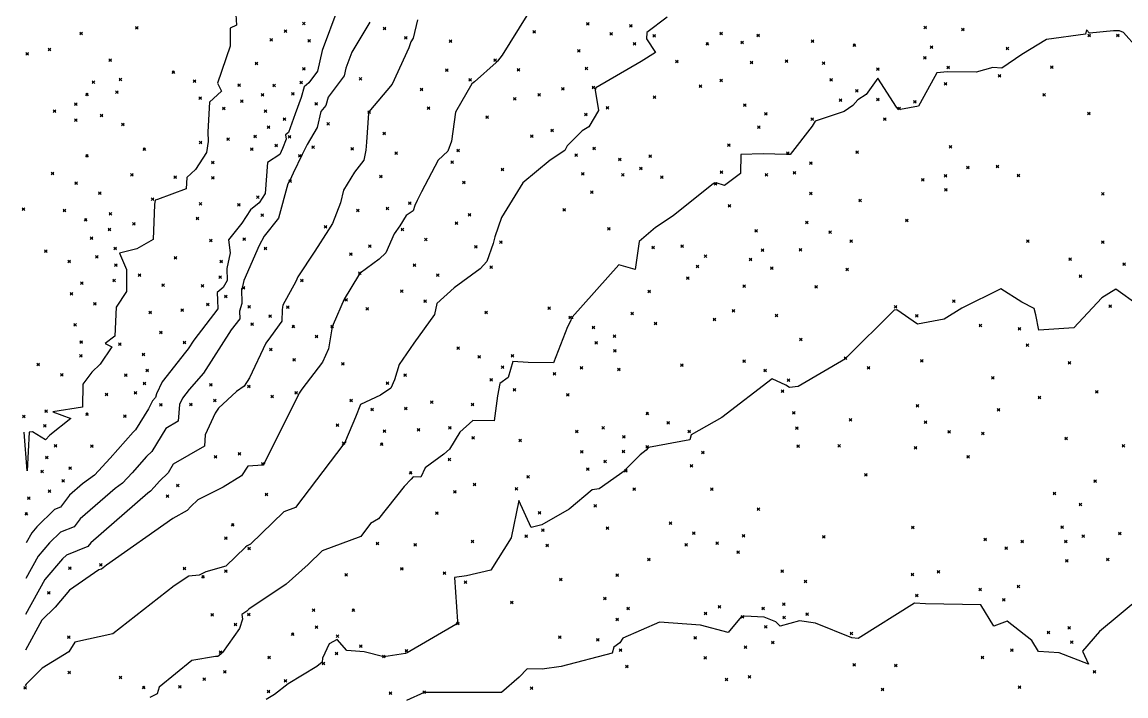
# Model space of a CAD drawing. Header units: inches. Extents: x 1411897 to 1412713, y 4930955 to 4931789.
# Drawn here: x 1411999.9 to 1412082.9, y 4931510.3 to 4931560.9 of the extents above; entities that cross this region are included whole.
import ezdxf

# ---------------------------------------------------------------- set-up
doc = ezdxf.new("R2010")
doc.units = ezdxf.units.IN
doc.header["$MEASUREMENT"] = 0
doc.header["$PDMODE"] = 35
doc.header["$PDSIZE"] = 0.1

msp = doc.modelspace()

# ---------------------------------------------------------------- linework, layer by layer
at = {"color": 2, "true_color": 0xf1eb1f}
for p, q in [((1412023.661, 4931561.927), (1412022.475, 4931558.778)), ((1412016, 4931561.467), (1412016.034, 4931560.675)), ((1412029.655, 4931561.07), (1412029.315, 4931559.685)), ((1412037.871, 4931561.411), (1412035.999, 4931558.422)), ((1412048.408, 4931561.276), (1412046.894, 4931560.111)), ((1412015.567, 4931560.441), (1412015.552, 4931559.106)), ((1412016.034, 4931560.675), (1412015.567, 4931560.441)), ((1412026.049, 4931560.91), (1412024.716, 4931558.643)), ((1412079.926, 4931560.319), (1412079.858, 4931560.01)), ((1412080.159, 4931560.083), (1412079.926, 4931560.319)), ((1412081.958, 4931560.26), (1412080.159, 4931560.083)), ((1412082.41, 4931560.244), (1412081.958, 4931560.26)), ((1412082.714, 4931560.119), (1412082.41, 4931560.244)), ((1412029.139, 4931559.43), (1412028.995, 4931558.964)), ((1412029.315, 4931559.685), (1412029.139, 4931559.43)), ((1412046.894, 4931560.111), (1412046.868, 4931559.648)), ((1412046.868, 4931559.648), (1412047.533, 4931558.617)), ((1412076.937, 4931559.605), (1412075.072, 4931558.462)), ((1412079.858, 4931560.01), (1412076.937, 4931559.605)), ((1412085.815, 4931556.623), (1412082.714, 4931560.119)), ((1412015.552, 4931559.106), (1412014.614, 4931556.31)), ((1412022.475, 4931558.778), (1412022.129, 4931557.21)), ((1412024.716, 4931558.643), (1412024.267, 4931557.45)), ((1412028.995, 4931558.964), (1412027.728, 4931556.232)), ((1412047.533, 4931558.617), (1412046.46, 4931557.94)), ((1412035.552, 4931557.879), (1412033.93, 4931556.42)), ((1412035.666, 4931557.959), (1412035.552, 4931557.879)), ((1412035.999, 4931558.422), (1412035.666, 4931557.959)), ((1412046.46, 4931557.94), (1412043.061, 4931555.969)), ((1412075.072, 4931558.462), (1412073.564, 4931557.432)), ((1412022.129, 4931557.21), (1412021.474, 4931556.349)), ((1412024.267, 4931557.45), (1412024.136, 4931556.856)), ((1412068.681, 4931557.097), (1412067.704, 4931555.311)), ((1412069.488, 4931557.177), (1412068.681, 4931557.097)), ((1412071.645, 4931557.151), (1412069.488, 4931557.177)), ((1412072.889, 4931557.504), (1412071.645, 4931557.151)), ((1412073.564, 4931557.432), (1412072.889, 4931557.504)), ((1412014.614, 4931556.31), (1412014.903, 4931555.724)), ((1412021.474, 4931556.349), (1412021.122, 4931556.045)), ((1412024.136, 4931556.856), (1412022.924, 4931555.265)), ((1412027.728, 4931556.232), (1412025.99, 4931554.168)), ((1412033.731, 4931556.27), (1412032.508, 4931554.127)), ((1412033.93, 4931556.42), (1412033.731, 4931556.27)), ((1412064.25, 4931556.69), (1412063.365, 4931555.455)), ((1412065.641, 4931554.503), (1412064.25, 4931556.69)), ((1412014.903, 4931555.724), (1412014.018, 4931554.888)), ((1412020.904, 4931555.249), (1412020.453, 4931554.008)), ((1412021.122, 4931556.045), (1412020.904, 4931555.249)), ((1412022.924, 4931555.265), (1412022.753, 4931554.645)), ((1412043.061, 4931555.969), (1412043.01, 4931555.796)), ((1412043.01, 4931555.796), (1412043.251, 4931554.255)), ((1412063.365, 4931555.455), (1412062.742, 4931555.053)), ((1412067.704, 4931555.311), (1412067.298, 4931554.582)), ((1412014.018, 4931554.888), (1412013.875, 4931552.648)), ((1412022.753, 4931554.645), (1412022.38, 4931554.177)), ((1412062.377, 4931554.637), (1412061.716, 4931554.194)), ((1412062.742, 4931555.053), (1412062.377, 4931554.637)), ((1412065.775, 4931554.372), (1412065.641, 4931554.503)), ((1412067.298, 4931554.582), (1412065.959, 4931554.331)), ((1412020.453, 4931554.008), (1412019.939, 4931552.601)), ((1412022.38, 4931554.177), (1412022.1, 4931552.982)), ((1412025.964, 4931554.051), (1412025.804, 4931551.892)), ((1412025.972, 4931554.122), (1412025.964, 4931554.051)), ((1412025.981, 4931554.133), (1412025.972, 4931554.122)), ((1412025.99, 4931554.168), (1412025.981, 4931554.133)), ((1412032.508, 4931554.127), (1412032.202, 4931551.957)), ((1412043.251, 4931554.255), (1412042.525, 4931553.029)), ((1412061.716, 4931554.194), (1412059.535, 4931553.452)), ((1412065.959, 4931554.331), (1412065.775, 4931554.372)), ((1412022.1, 4931552.982), (1412021.358, 4931551.702)), ((1412042.525, 4931553.029), (1412042.01, 4931552.741)), ((1412059.304, 4931553.089), (1412057.664, 4931550.968)), ((1412059.535, 4931553.452), (1412059.304, 4931553.089)), ((1412013.902, 4931551.928), (1412013.795, 4931551.105)), ((1412013.875, 4931552.648), (1412013.902, 4931551.928)), ((1412019.769, 4931552.118), (1412019.504, 4931551.42)), ((1412019.939, 4931552.601), (1412019.727, 4931552.426)), ((1412019.727, 4931552.426), (1412019.769, 4931552.118)), ((1412032.202, 4931551.957), (1412031.915, 4931551.217)), ((1412042.01, 4931552.741), (1412040.894, 4931551.604)), ((1412013.795, 4931551.105), (1412012.948, 4931549.842)), ((1412019.504, 4931551.42), (1412019.289, 4931550.958)), ((1412021.358, 4931551.702), (1412020.968, 4931550.968)), ((1412025.769, 4931551.277), (1412025.621, 4931550.528)), ((1412025.804, 4931551.892), (1412025.769, 4931551.277)), ((1412031.915, 4931551.217), (1412031.203, 4931550.539)), ((1412040.727, 4931551.268), (1412039.619, 4931550.526)), ((1412040.894, 4931551.604), (1412040.727, 4931551.268)), ((1412018.37, 4931550.362), (1412018.192, 4931548.026)), ((1412019.289, 4931550.958), (1412018.37, 4931550.362)), ((1412020.968, 4931550.968), (1412020.287, 4931549.548)), ((1412025.621, 4931550.528), (1412024.899, 4931549.635)), ((1412031.203, 4931550.539), (1412029.946, 4931548.146)), ((1412039.619, 4931550.526), (1412037.55, 4931548.829)), ((1412053.947, 4931550.957), (1412053.92, 4931549.54)), ((1412055.619, 4931551.005), (1412053.947, 4931550.957)), ((1412057.37, 4931550.949), (1412055.619, 4931551.005)), ((1412057.501, 4931550.962), (1412057.37, 4931550.949)), ((1412057.664, 4931550.968), (1412057.501, 4931550.962)), ((1412012.948, 4931549.842), (1412012.294, 4931549.235)), ((1412020.287, 4931549.548), (1412020.039, 4931549.014)), ((1412024.899, 4931549.635), (1412024.082, 4931548.28)), ((1412053.92, 4931549.54), (1412052.726, 4931548.626)), ((1412012.294, 4931549.235), (1412012.261, 4931548.375)), ((1412019.889, 4931548.75), (1412019.194, 4931546.174)), ((1412020.009, 4931548.935), (1412019.889, 4931548.75)), ((1412020.014, 4931548.998), (1412020.009, 4931548.935)), ((1412020.039, 4931549.014), (1412020.014, 4931548.998)), ((1412037.55, 4931548.829), (1412035.951, 4931546.222)), ((1412051.888, 4931548.77), (1412048.858, 4931546.353)), ((1412052.087, 4931548.822), (1412051.888, 4931548.77)), ((1412052.726, 4931548.626), (1412052.087, 4931548.822)), ((1412012.261, 4931548.375), (1412010.09, 4931547.565)), ((1412018.192, 4931548.026), (1412017.741, 4931547.335)), ((1412024.082, 4931548.28), (1412023.85, 4931547.325)), ((1412029.946, 4931548.146), (1412029.625, 4931547.508)), ((1412009.886, 4931547.199), (1412009.764, 4931544.574)), ((1412009.917, 4931547.52), (1412009.886, 4931547.199)), ((1412010.09, 4931547.565), (1412009.917, 4931547.52)), ((1412017.741, 4931547.335), (1412017.085, 4931546.795)), ((1412023.85, 4931547.325), (1412023.251, 4931545.782)), ((1412029.45, 4931547.123), (1412029.308, 4931546.733)), ((1412029.625, 4931547.508), (1412029.45, 4931547.123)), ((1412017.085, 4931546.795), (1412016.436, 4931545.788)), ((1412019.194, 4931546.174), (1412018.121, 4931544.824)), ((1412028.803, 4931546.371), (1412028.309, 4931545.601)), ((1412029.308, 4931546.733), (1412028.803, 4931546.371)), ((1412035.951, 4931546.222), (1412035.454, 4931544.77)), ((1412048.858, 4931546.353), (1412047.537, 4931545.46)), ((1412016.436, 4931545.788), (1412015.441, 4931544.548)), ((1412022.951, 4931545.293), (1412021.931, 4931543.684)), ((1412023.251, 4931545.782), (1412022.951, 4931545.293)), ((1412028.309, 4931545.601), (1412027.882, 4931545.002)), ((1412047.537, 4931545.46), (1412046.299, 4931544.41)), ((1412009.764, 4931544.574), (1412008.534, 4931543.88)), ((1412015.441, 4931544.548), (1412015.57, 4931543.574)), ((1412018.121, 4931544.824), (1412017.732, 4931544.11)), ((1412027.882, 4931545.002), (1412027.259, 4931543.564)), ((1412035.454, 4931544.77), (1412035.32, 4931544.263)), ((1412008.534, 4931543.88), (1412007.253, 4931543.536)), ((1412017.732, 4931544.11), (1412016.578, 4931541.483)), ((1412021.931, 4931543.684), (1412020.639, 4931541.763)), ((1412035.32, 4931544.263), (1412034.849, 4931542.93)), ((1412046.299, 4931544.41), (1412046.008, 4931542.315)), ((1412007.253, 4931543.536), (1412007.779, 4931542.309)), ((1412015.57, 4931543.574), (1412015.32, 4931542.403)), ((1412026.758, 4931543.094), (1412025.322, 4931542.031)), ((1412027.259, 4931543.564), (1412026.758, 4931543.094)), ((1412034.849, 4931542.93), (1412034.351, 4931542.358)), ((1412007.779, 4931542.309), (1412007.763, 4931541.689)), ((1412015.32, 4931542.403), (1412015.342, 4931541.502)), ((1412025.307, 4931542.006), (1412025.215, 4931541.872)), ((1412025.322, 4931542.031), (1412025.307, 4931542.006)), ((1412034.351, 4931542.358), (1412032.394, 4931540.941)), ((1412044.777, 4931542.655), (1412041.274, 4931538.73)), ((1412046.008, 4931542.315), (1412044.777, 4931542.655)), ((1412007.763, 4931541.689), (1412007.777, 4931540.657)), ((1412015.342, 4931541.502), (1412015.04, 4931540.957)), ((1412016.578, 4931541.483), (1412016.482, 4931541.034)), ((1412020.501, 4931541.422), (1412019.525, 4931539.639)), ((1412020.639, 4931541.763), (1412020.501, 4931541.422)), ((1412025.215, 4931541.872), (1412024.124, 4931540.098)), ((1412007.777, 4931540.657), (1412007, 4931539.49)), ((1412015.04, 4931540.957), (1412014.587, 4931540.587)), ((1412014.587, 4931540.587), (1412014.61, 4931540.02)), ((1412016.483, 4931540.97), (1412016.422, 4931540.861)), ((1412016.422, 4931540.861), (1412016.439, 4931539.764)), ((1412016.482, 4931541.034), (1412016.483, 4931540.97)), ((1412032.394, 4931540.941), (1412031.101, 4931539.767)), ((1412073.503, 4931540.857), (1412070.549, 4931539.401)), ((1412075.082, 4931539.871), (1412073.503, 4931540.857)), ((1412082.144, 4931540.837), (1412081.095, 4931540.178)), ((1412083.81, 4931539.638), (1412082.144, 4931540.837)), ((1412007, 4931539.49), (1412006.896, 4931537.308)), ((1412014.61, 4931540.02), (1412014.632, 4931539.353)), ((1412016.439, 4931539.764), (1412016.269, 4931539.198)), ((1412019.494, 4931539.485), (1412019.482, 4931539.278)), ((1412019.525, 4931539.639), (1412019.494, 4931539.485)), ((1412024.124, 4931540.098), (1412023.308, 4931538.197)), ((1412031.101, 4931539.767), (1412030.909, 4931538.943)), ((1412075.991, 4931539.378), (1412075.082, 4931539.871)), ((1412081.095, 4931540.178), (1412078.981, 4931537.931)), ((1412014.632, 4931539.353), (1412012.825, 4931537.011)), ((1412016.269, 4931539.198), (1412016.289, 4931538.612)), ((1412019.482, 4931539.278), (1412019.445, 4931538.425)), ((1412030.909, 4931538.943), (1412029.36, 4931536.791)), ((1412041.274, 4931538.73), (1412041.317, 4931538.632)), ((1412065.471, 4931539.263), (1412061.849, 4931535.644)), ((1412065.686, 4931539.292), (1412065.471, 4931539.263)), ((1412067.24, 4931538.212), (1412065.686, 4931539.292)), ((1412070.549, 4931539.401), (1412069.233, 4931538.586)), ((1412076.111, 4931538.921), (1412075.991, 4931539.378)), ((1412076.36, 4931537.762), (1412076.111, 4931538.921)), ((1412016.289, 4931538.612), (1412015.643, 4931537.775)), ((1412019.445, 4931538.425), (1412018.597, 4931537.25)), ((1412023.229, 4931538), (1412022.956, 4931536.348)), ((1412023.253, 4931538.047), (1412023.229, 4931538)), ((1412023.308, 4931538.197), (1412023.253, 4931538.047)), ((1412040.913, 4931538.015), (1412039.865, 4931535.308)), ((1412041.165, 4931538.475), (1412040.913, 4931538.015)), ((1412041.206, 4931538.627), (1412041.165, 4931538.475)), ((1412041.317, 4931538.632), (1412041.206, 4931538.627)), ((1412069.233, 4931538.586), (1412067.24, 4931538.212)), ((1412078.981, 4931537.931), (1412076.36, 4931537.762)), ((1412006.896, 4931537.308), (1412006.155, 4931536.765)), ((1412012.825, 4931537.011), (1412012.409, 4931536.363)), ((1412015.643, 4931537.775), (1412013.567, 4931534.534)), ((1412018.597, 4931537.25), (1412018.253, 4931536.794)), ((1412006.66, 4931536.519), (1412005.795, 4931535.2)), ((1412006.155, 4931536.765), (1412006.66, 4931536.519)), ((1412012.409, 4931536.363), (1412012.194, 4931536.118)), ((1412018.253, 4931536.794), (1412017.003, 4931534.182)), ((1412022.956, 4931536.348), (1412022.509, 4931535.354)), ((1412029.36, 4931536.791), (1412028.258, 4931535.182)), ((1412012.194, 4931536.118), (1412010.445, 4931533.866)), ((1412022.509, 4931535.354), (1412020.956, 4931533.327)), ((1412036.805, 4931535.413), (1412036.453, 4931534.191)), ((1412037.961, 4931535.334), (1412036.805, 4931535.413)), ((1412039.865, 4931535.308), (1412037.961, 4931535.334)), ((1412061.814, 4931535.611), (1412058.265, 4931533.529)), ((1412061.849, 4931535.644), (1412061.814, 4931535.611)), ((1412005.155, 4931534.606), (1412004.487, 4931533.71)), ((1412005.795, 4931535.2), (1412005.155, 4931534.606)), ((1412013.567, 4931534.534), (1412012.49, 4931533.31)), ((1412028.258, 4931535.182), (1412027.91, 4931534.017)), ((1412004.487, 4931533.71), (1412004.462, 4931531.977)), ((1412010.445, 4931533.866), (1412010.032, 4931532.981)), ((1412017.003, 4931534.182), (1412016.625, 4931533.546)), ((1412027.91, 4931534.017), (1412027.644, 4931533.407)), ((1412035.843, 4931533.749), (1412035.657, 4931532.83)), ((1412036.453, 4931534.191), (1412035.843, 4931533.749)), ((1412056.302, 4931534.096), (1412052.516, 4931531.196)), ((1412057.333, 4931533.628), (1412056.302, 4931534.096)), ((1412010.032, 4931532.981), (1412009.947, 4931532.693)), ((1412012.49, 4931533.31), (1412011.985, 4931532.66)), ((1412016.039, 4931533.145), (1412014.674, 4931531.899)), ((1412016.625, 4931533.546), (1412016.039, 4931533.145)), ((1412020.692, 4931532.924), (1412018.146, 4931527.78)), ((1412020.742, 4931533.028), (1412020.692, 4931532.924)), ((1412020.956, 4931533.327), (1412020.742, 4931533.028)), ((1412026.865, 4931532.883), (1412025.358, 4931532.165)), ((1412027.644, 4931533.407), (1412026.865, 4931532.883)), ((1412057.617, 4931533.448), (1412057.333, 4931533.628)), ((1412058.265, 4931533.529), (1412057.617, 4931533.448)), ((1412009.716, 4931532.455), (1412009.423, 4931531.859)), ((1412009.947, 4931532.693), (1412009.716, 4931532.455)), ((1412011.755, 4931532.166), (1412011.659, 4931530.918)), ((1412011.985, 4931532.66), (1412011.755, 4931532.166)), ((1412025.358, 4931532.165), (1412024.984, 4931531.227)), ((1412035.657, 4931532.83), (1412035.409, 4931530.95)), ((1412004.462, 4931531.977), (1412002.233, 4931531.633)), ((1412002.233, 4931531.633), (1412003.581, 4931531.115)), ((1412009.423, 4931531.859), (1412008.436, 4931530.261)), ((1412014.424, 4931531.513), (1412013.687, 4931529.889)), ((1412014.674, 4931531.899), (1412014.424, 4931531.513)), ((1412024.984, 4931531.227), (1412024.231, 4931529.447)), ((1412052.516, 4931531.196), (1412050.222, 4931529.907)), ((1412003.581, 4931531.115), (1412002.011, 4931529.874)), ((1412010.73, 4931530.379), (1412009.663, 4931528.653)), ((1412011.659, 4931530.918), (1412010.73, 4931530.379)), ((1412033.804, 4931530.982), (1412032.817, 4931530.104)), ((1412035.409, 4931530.95), (1412033.804, 4931530.982)), ((1412000.297, 4931527.18), (1412000.081, 4931530.093)), ((1412000.441, 4931530.097), (1412000.297, 4931527.18)), ((1412000.695, 4931530.117), (1412000.441, 4931530.097)), ((1412001.692, 4931529.513), (1412000.695, 4931530.117)), ((1412002.011, 4931529.874), (1412001.692, 4931529.513)), ((1412008.281, 4931530.107), (1412006.537, 4931528.145)), ((1412008.436, 4931530.261), (1412008.281, 4931530.107)), ((1412013.687, 4931529.889), (1412013.622, 4931529.041)), ((1412032.817, 4931530.104), (1412032.053, 4931528.807)), ((1412050.108, 4931529.522), (1412046.999, 4931528.952)), ((1412050.222, 4931529.907), (1412050.108, 4931529.522)), ((1412013.622, 4931529.041), (1412011.288, 4931527.688)), ((1412024.096, 4931529.222), (1412020.481, 4931524.448)), ((1412024.173, 4931529.267), (1412024.096, 4931529.222)), ((1412024.232, 4931529.315), (1412024.173, 4931529.267)), ((1412024.231, 4931529.447), (1412024.232, 4931529.315)), ((1412032.053, 4931528.807), (1412031.618, 4931528.449)), ((1412046.838, 4931528.755), (1412046.377, 4931528.393)), ((1412046.999, 4931528.952), (1412046.838, 4931528.755)), ((1412006.537, 4931528.145), (1412005.359, 4931526.873)), ((1412009.267, 4931528.259), (1412008.192, 4931527.049)), ((1412009.663, 4931528.653), (1412009.267, 4931528.259)), ((1412031.618, 4931528.449), (1412030.208, 4931527.417)), ((1412046.377, 4931528.393), (1412045.296, 4931527.307)), ((1412008.192, 4931527.049), (1412007.466, 4931526.265)), ((1412010.891, 4931527.045), (1412010.253, 4931526.41)), ((1412011.288, 4931527.688), (1412010.891, 4931527.045)), ((1412016.881, 4931527.537), (1412016.404, 4931526.807)), ((1412018.021, 4931527.623), (1412016.881, 4931527.537)), ((1412018.142, 4931527.744), (1412018.021, 4931527.623)), ((1412018.146, 4931527.78), (1412018.142, 4931527.744)), ((1412030.208, 4931527.417), (1412029.887, 4931526.723)), ((1412045.26, 4931527.222), (1412043.29, 4931525.838)), ((1412045.296, 4931527.307), (1412045.26, 4931527.222)), ((1412004.473, 4931526.217), (1412003.489, 4931525.362)), ((1412005.359, 4931526.873), (1412004.473, 4931526.217)), ((1412007.466, 4931526.265), (1412006.92, 4931525.861)), ((1412010.253, 4931526.41), (1412009.847, 4931525.954)), ((1412016.404, 4931526.807), (1412015.042, 4931525.957)), ((1412029.162, 4931526.563), (1412028.649, 4931526.025)), ((1412029.329, 4931526.744), (1412029.162, 4931526.563)), ((1412029.887, 4931526.723), (1412029.329, 4931526.744)), ((1412006.92, 4931525.861), (1412004.29, 4931523.577)), ((1412009.367, 4931525.506), (1412005.09, 4931521.791)), ((1412009.573, 4931525.658), (1412009.367, 4931525.506)), ((1412009.847, 4931525.954), (1412009.573, 4931525.658)), ((1412015.042, 4931525.957), (1412013.131, 4931525.011)), ((1412028.649, 4931526.025), (1412026.71, 4931523.576)), ((1412042.761, 4931525.766), (1412041.044, 4931524.316)), ((1412043.29, 4931525.838), (1412042.761, 4931525.766)), ((1412003.489, 4931525.362), (1412002.813, 4931524.464)), ((1412013.131, 4931525.011), (1412012.608, 4931524.519)), ((1412037.262, 4931524.96), (1412036.691, 4931522.164)), ((1412038.197, 4931522.937), (1412037.262, 4931524.96)), ((1412002.347, 4931524.28), (1412001.026, 4931522.98)), ((1412002.813, 4931524.464), (1412002.347, 4931524.28)), ((1412012.336, 4931524.217), (1412011.245, 4931523.597)), ((1412012.608, 4931524.519), (1412012.336, 4931524.217)), ((1412019.584, 4931524.113), (1412017.088, 4931521.685)), ((1412020.481, 4931524.448), (1412019.584, 4931524.113)), ((1412041.044, 4931524.316), (1412038.995, 4931523.124)), ((1412001.026, 4931522.98), (1412000.643, 4931522.534)), ((1412003.844, 4931522.985), (1412002.801, 4931522.572)), ((1412004.29, 4931523.577), (1412003.844, 4931522.985)), ((1412011.245, 4931523.597), (1412006.269, 4931520.102)), ((1412026.12, 4931523.23), (1412025.392, 4931522.269)), ((1412026.71, 4931523.576), (1412026.12, 4931523.23)), ((1412038.995, 4931523.124), (1412038.197, 4931522.937)), ((1412000.643, 4931522.534), (1412000.225, 4931521.775)), ((1412002.801, 4931522.572), (1412001.992, 4931521.775)), ((1412025.392, 4931522.269), (1412022.486, 4931521.181)), ((1412036.691, 4931522.164), (1412035.167, 4931519.737)), ((1412001.992, 4931521.775), (1412001.139, 4931520.781)), ((1412004.875, 4931521.505), (1412003.256, 4931520.864)), ((1412005.09, 4931521.791), (1412004.875, 4931521.505)), ((1412016.722, 4931521.464), (1412015.24, 4931520.024)), ((1412016.834, 4931521.563), (1412016.722, 4931521.464)), ((1412017.088, 4931521.685), (1412016.834, 4931521.563)), ((1412001.139, 4931520.781), (1412000.206, 4931519.09)), ((1412002.958, 4931520.571), (1412001.635, 4931519.029)), ((1412003.256, 4931520.864), (1412002.958, 4931520.571)), ((1412022.486, 4931521.181), (1412021.421, 4931520.145)), ((1412005.681, 4931519.762), (1412003.492, 4931518.237)), ((1412005.894, 4931519.809), (1412005.681, 4931519.762)), ((1412006.269, 4931520.102), (1412005.894, 4931519.809)), ((1412013.742, 4931519.602), (1412013.226, 4931519.36)), ((1412015.24, 4931520.024), (1412013.742, 4931519.602)), ((1412021.421, 4931520.145), (1412019.781, 4931518.676)), ((1412035.167, 4931519.737), (1412033.333, 4931519.303)), ((1412001.635, 4931519.029), (1412000.188, 4931516.405)), ((1412012.467, 4931519.276), (1412011.356, 4931518.548)), ((1412013.226, 4931519.36), (1412012.467, 4931519.276)), ((1412033.333, 4931519.303), (1412032.427, 4931519.179)), ((1412032.427, 4931519.179), (1412032.638, 4931515.878)), ((1412003.492, 4931518.237), (1412002.401, 4931516.96)), ((1412011.356, 4931518.548), (1412006.745, 4931514.953)), ((1412019.781, 4931518.676), (1412016.962, 4931516.789)), ((1412066.994, 4931517.236), (1412062.774, 4931514.598)), ((1412067.819, 4931517.209), (1412066.994, 4931517.236)), ((1412071.978, 4931517.121), (1412067.819, 4931517.209)), ((1412072.975, 4931515.517), (1412071.978, 4931517.121)), ((1412084.013, 4931517.691), (1412080.907, 4931515.115)), ((1412002.401, 4931516.96), (1412001.414, 4931515.977)), ((1412016.822, 4931516.653), (1412016.435, 4931516.388)), ((1412016.435, 4931516.388), (1412016.493, 4931516.04)), ((1412016.962, 4931516.789), (1412016.822, 4931516.653)), ((1412053.999, 4931516.246), (1412053.981, 4931516.22)), ((1412054.223, 4931516.269), (1412053.999, 4931516.246)), ((1412055.713, 4931516.206), (1412054.223, 4931516.269)), ((1412001.414, 4931515.977), (1412000.17, 4931513.72)), ((1412016.493, 4931516.04), (1412016.269, 4931515.338)), ((1412032.537, 4931515.644), (1412028.876, 4931513.515)), ((1412032.613, 4931515.785), (1412032.537, 4931515.644)), ((1412032.638, 4931515.878), (1412032.613, 4931515.785)), ((1412047.823, 4931515.815), (1412045.072, 4931514.624)), ((1412050.928, 4931515.602), (1412047.823, 4931515.815)), ((1412053, 4931515.041), (1412050.928, 4931515.602)), ((1412053.981, 4931516.22), (1412053, 4931515.041)), ((1412056.578, 4931515.854), (1412055.713, 4931516.206)), ((1412056.904, 4931515.515), (1412056.578, 4931515.854)), ((1412058.349, 4931515.933), (1412056.904, 4931515.515)), ((1412059.558, 4931515.736), (1412058.349, 4931515.933)), ((1412062.29, 4931514.638), (1412059.558, 4931515.736)), ((1412073.975, 4931515.888), (1412072.975, 4931515.517)), ((1412075.822, 4931514.44), (1412073.975, 4931515.888)), ((1412006.745, 4931514.953), (1412003.896, 4931514.328)), ((1412016.269, 4931515.338), (1412014.992, 4931513.553)), ((1412045.072, 4931514.624), (1412044.852, 4931514.257)), ((1412062.774, 4931514.598), (1412062.29, 4931514.638)), ((1412080.907, 4931515.115), (1412079.633, 4931513.654)), ((1412003.896, 4931514.328), (1412003.447, 4931513.592)), ((1412023.008, 4931514.188), (1412022.495, 4931513.116)), ((1412023.617, 4931514.52), (1412023.008, 4931514.188)), ((1412024.324, 4931513.691), (1412023.617, 4931514.52)), ((1412044.395, 4931513.954), (1412044.286, 4931513.494)), ((1412044.852, 4931514.257), (1412044.395, 4931513.954)), ((1412076.319, 4931513.625), (1412075.822, 4931514.44)), ((1412003.447, 4931513.592), (1412001.418, 4931512.353)), ((1412012.678, 4931512.948), (1412010.217, 4931510.93)), ((1412014.449, 4931513.237), (1412012.678, 4931512.948)), ((1412014.642, 4931513.243), (1412014.449, 4931513.237)), ((1412014.871, 4931513.424), (1412014.642, 4931513.243)), ((1412014.992, 4931513.553), (1412014.871, 4931513.424)), ((1412022.495, 4931513.116), (1412022.471, 4931512.814)), ((1412025.637, 4931513.603), (1412024.324, 4931513.691)), ((1412027.123, 4931513.215), (1412025.637, 4931513.603)), ((1412028.729, 4931513.456), (1412027.123, 4931513.215)), ((1412028.876, 4931513.515), (1412028.729, 4931513.456)), ((1412044.286, 4931513.494), (1412040.451, 4931512.494)), ((1412077.878, 4931513.506), (1412076.319, 4931513.625)), ((1412080.09, 4931512.672), (1412077.878, 4931513.506)), ((1412079.633, 4931513.654), (1412080.09, 4931512.672)), ((1412001.418, 4931512.353), (1412000.219, 4931511.159)), ((1412022.068, 4931512.49), (1412019.917, 4931511.176)), ((1412022.471, 4931512.814), (1412022.068, 4931512.49)), ((1412037.886, 4931512.308), (1412037.287, 4931511.678)), ((1412039.004, 4931512.277), (1412037.886, 4931512.308)), ((1412040.451, 4931512.494), (1412039.004, 4931512.277)), ((1412037.287, 4931511.678), (1412035.969, 4931510.54)), ((1412000.219, 4931511.159), (1412000.151, 4931511.036)), ((1412010.085, 4931510.446), (1412009.512, 4931510.168)), ((1412010.217, 4931510.93), (1412010.085, 4931510.446)), ((1412019.917, 4931511.176), (1412018.897, 4931510.398)), ((1412030.136, 4931510.536), (1412028.817, 4931509.946)), ((1412030.166, 4931510.531), (1412030.136, 4931510.536)), ((1412030.193, 4931510.54), (1412030.166, 4931510.531)), ((1412035.969, 4931510.54), (1412030.193, 4931510.54)), ((1412018.897, 4931510.398), (1412018.268, 4931510.012))]:
    msp.add_line(p, q, dxfattribs=at)
for p in [(1412008.54, 4931560.47), (1412019.72, 4931560.23), (1412021.1, 4931560.8), (1412027.17, 4931560.42), (1412038.42, 4931560.17), (1412042.44, 4931560.77), (1412045.69, 4931560.62), (1412067.81, 4931560.5), (1412070.64, 4931560.34), (1412004.35, 4931560.06), (1412018.65, 4931559.57), (1412021.5, 4931559.5), (1412028.76, 4931559.73), (1412032.13, 4931559.46), (1412044.2, 4931560.02), (1412047.44, 4931559.88), (1412052.46, 4931560.04), (1412054.04, 4931559.38), (1412055.24, 4931559.91), (1412059.34, 4931559.46), (1412080.14, 4931559.89), (1412082.28, 4931559.91), (1412000.31, 4931558.51), (1412001.98, 4931558.84), (1412041.77, 4931558.74), (1412045.96, 4931559.28), (1412051.43, 4931559.28), (1412062.48, 4931559.16), (1412068.29, 4931559.03), (1412073.99, 4931558.92), (1412006.55, 4931558.04), (1412017.53, 4931557.8), (1412035.47, 4931558.04), (1412049.14, 4931557.94), (1412054.76, 4931557.86), (1412057.39, 4931557.98), (1412060.17, 4931557.82), (1412067.79, 4931558.23), (1412011.29, 4931557.14), (1412021.11, 4931557.39), (1412031.84, 4931557.29), (1412037.23, 4931557.31), (1412042.34, 4931557.42), (1412064.25, 4931557.38), (1412069.54, 4931557.5), (1412073.4, 4931556.86), (1412077.32, 4931557.51), (1412005.28, 4931556.39), (1412007.31, 4931556.59), (1412012.89, 4931556.47), (1412016.23, 4931556.16), (1412018.86, 4931556.14), (1412020.9, 4931556.36), (1412025.36, 4931556.64), (1412033.6, 4931556.56), (1412042.87, 4931556), (1412050.91, 4931556.08), (1412052.47, 4931556.52), (1412060.73, 4931556.56), (1412069.34, 4931556.26), (1412004.8, 4931555.47), (1412007.05, 4931555.64), (1412013.31, 4931555.2), (1412018, 4931555.43), (1412020.28, 4931555.52), (1412029.95, 4931555.85), (1412036.95, 4931555.14), (1412038.79, 4931555.45), (1412040.58, 4931555.88), (1412047.46, 4931555.26), (1412062.67, 4931555.75), (1412076.74, 4931555.44), (1412003.95, 4931554.73), (1412015.08, 4931554.42), (1412016.44, 4931554.96), (1412022.03, 4931554.76), (1412030.48, 4931554.45), (1412043.92, 4931554.47), (1412054.24, 4931554.67), (1412061.45, 4931555.03), (1412064.25, 4931555.08), (1412065.84, 4931554.42), (1412067.03, 4931554.92), (1412002.36, 4931554.22), (1412003.96, 4931553.54), (1412005.9, 4931553.88), (1412018.22, 4931554.22), (1412019.64, 4931553.62), (1412026, 4931554.13), (1412034.87, 4931553.75), (1412042.3, 4931553.95), (1412055.83, 4931554.01), (1412059.32, 4931553.61), (1412064.77, 4931553.62), (1412080.11, 4931554.03), (1412007.5, 4931553.22), (1412018.45, 4931553), (1412022.93, 4931553.26), (1412039.76, 4931552.77), (1412055.3, 4931553), (1412013.34, 4931551.86), (1412015.4, 4931552.11), (1412017.43, 4931552.32), (1412020.03, 4931552.29), (1412027.15, 4931552.54), (1412038.23, 4931552.33), (1412009.11, 4931551.37), (1412017.18, 4931551.35), (1412019.03, 4931551.63), (1412021.79, 4931551.51), (1412024.74, 4931551.38), (1412028.04, 4931551.05), (1412032.69, 4931551.25), (1412042.92, 4931551.41), (1412053.05, 4931551.67), (1412057.47, 4931551.05), (1412062.69, 4931551.13), (1412069.71, 4931551.54), (1412004.8, 4931550.86), (1412014.25, 4931550.35), (1412020.79, 4931550.85), (1412032.25, 4931550.37), (1412041.57, 4931550.91), (1412044.85, 4931550.59), (1412047.14, 4931550.82), (1412059.22, 4931550.31), (1412002.21, 4931549.54), (1412008.18, 4931549.43), (1412036.03, 4931549.82), (1412042.06, 4931549.5), (1412045.08, 4931549.43), (1412046.44, 4931549.91), (1412052.49, 4931549.62), (1412055.87, 4931549.43), (1412057.98, 4931549.59), (1412069.34, 4931549.36), (1412071.02, 4931549.97), (1412073.23, 4931550.05), (1412074.81, 4931549.37), (1412003.98, 4931548.8), (1412011.43, 4931549.25), (1412014.27, 4931549.2), (1412020.06, 4931548.96), (1412026.89, 4931549.3), (1412033.13, 4931548.86), (1412048.01, 4931549.25), (1412052.05, 4931548.75), (1412067.62, 4931549.06), (1412005.76, 4931548.04), (1412017.64, 4931547.75), (1412042.75, 4931548.12), (1412059.21, 4931548.03), (1412069.37, 4931548.31), (1412081.16, 4931548), (1412000.02, 4931546.86), (1412009.73, 4931547.6), (1412013.33, 4931547.25), (1412016.22, 4931547.18), (1412027.38, 4931546.9), (1412029.06, 4931547.29), (1412053.09, 4931547.09), (1412062.91, 4931547.5), (1412003.1, 4931546.74), (1412004.7, 4931546.06), (1412006.56, 4931546.5), (1412013.1, 4931546.16), (1412017.97, 4931546.4), (1412025.16, 4931546.76), (1412033.56, 4931546.43), (1412040.68, 4931546.79), (1412066.42, 4931546.01), (1412006.48, 4931545.31), (1412008.33, 4931545.75), (1412022.74, 4931545.52), (1412028.51, 4931545.32), (1412032.57, 4931545.79), (1412044.03, 4931545.38), (1412055.09, 4931545.21), (1412058.91, 4931545.86), (1412005.15, 4931544.66), (1412014.11, 4931544.49), (1412016.62, 4931544.6), (1412030.27, 4931544.57), (1412035.91, 4931544.37), (1412060.66, 4931545.12), (1412062.24, 4931544.45), (1412075.52, 4931544.45), (1412081.15, 4931544.38), (1412001.7, 4931543.69), (1412006.92, 4931543.9), (1412018.21, 4931543.9), (1412026.06, 4931544.08), (1412034.04, 4931544.03), (1412047.35, 4931543.96), (1412049.53, 4931544.06), (1412055.58, 4931543.76), (1412058.43, 4931543.8), (1412003.47, 4931542.93), (1412005.54, 4931543.26), (1412011.45, 4931543.19), (1412014.89, 4931542.91), (1412024.64, 4931543.48), (1412051.29, 4931543.32), (1412054.68, 4931543.08), (1412078.7, 4931543.09), (1412082.76, 4931542.71), (1412006.97, 4931542.65), (1412008.75, 4931541.9), (1412025.3, 4931542.04), (1412029.41, 4931542.64), (1412031.16, 4931541.89), (1412035.18, 4931542.48), (1412050.69, 4931542.55), (1412056.27, 4931542.41), (1412061.94, 4931542.32), (1412004.41, 4931541.3), (1412006.83, 4931541.49), (1412010.52, 4931541.14), (1412013.48, 4931541.08), (1412014.81, 4931541.75), (1412020.96, 4931541.48), (1412049.96, 4931541.67), (1412054.2, 4931541.07), (1412079.47, 4931541.81), (1412003.63, 4931540.5), (1412015.23, 4931540.3), (1412016.57, 4931540.93), (1412028.46, 4931540.69), (1412047.07, 4931540.67), (1412059.6, 4931541.01), (1412005.4, 4931539.74), (1412013.88, 4931539.69), (1412016.99, 4931539.52), (1412019.89, 4931539.48), (1412024.28, 4931540.03), (1412030.21, 4931539.93), (1412039.54, 4931539.4), (1412065.58, 4931539.51), (1412069.96, 4931539.94), (1412081.72, 4931539.55), (1412009.56, 4931539.09), (1412011.96, 4931539.27), (1412018.56, 4931538.82), (1412025.87, 4931539.36), (1412034.8, 4931539.09), (1412041.11, 4931538.72), (1412045.78, 4931539), (1412051.96, 4931538.57), (1412053.39, 4931539.22), (1412056.63, 4931538.85), (1412067.17, 4931538.84), (1412003.9, 4931538.16), (1412017.21, 4931538.2), (1412020.31, 4931538.04), (1412023.22, 4931538.03), (1412042.87, 4931537.97), (1412047.54, 4931538.25), (1412071.96, 4931538.11), (1412074.89, 4931537.87), (1412010.36, 4931537.59), (1412022.06, 4931537.28), (1412044.45, 4931537.3), (1412058.46, 4931537.07), (1412004.37, 4931536.87), (1412007.27, 4931536.7), (1412012.12, 4931536.82), (1412018.62, 4931536.3), (1412032.7, 4931536.41), (1412043.08, 4931536.81), (1412044.48, 4931536.21), (1412075.49, 4931536.63), (1412004.34, 4931535.83), (1412009.04, 4931535.94), (1412020.37, 4931535.54), (1412034.29, 4931535.75), (1412036.78, 4931535.84), (1412054.19, 4931535.42), (1412061.81, 4931535.66), (1412067.55, 4931535.45), (1412078.65, 4931535.3), (1412001.14, 4931535.17), (1412002.91, 4931534.4), (1412009.33, 4931534.74), (1412024.04, 4931535.22), (1412036.04, 4931534.98), (1412039.93, 4931534.49), (1412041.96, 4931534.92), (1412044.78, 4931534.81), (1412049.52, 4931535.12), (1412055.77, 4931534.72), (1412063.55, 4931534.92), (1412007.71, 4931534.37), (1412009.12, 4931533.76), (1412014.12, 4931533.66), (1412027.38, 4931533.77), (1412028.71, 4931534.39), (1412035.19, 4931534.03), (1412057.53, 4931534), (1412072.89, 4931534.17), (1412006.27, 4931532.93), (1412008.44, 4931533.04), (1412016.97, 4931533.53), (1412018.72, 4931532.77), (1412020.52, 4931533.06), (1412036.93, 4931533.28), (1412040.94, 4931532.89), (1412057.09, 4931533.17), (1412080.7, 4931533.12), (1412010.36, 4931532.16), (1412012.61, 4931532.17), (1412014.41, 4931532.47), (1412024.65, 4931532.47), (1412030.71, 4931532.35), (1412033.79, 4931532.17), (1412067.22, 4931532.08), (1412076.39, 4931532.69), (1412000.05, 4931531.28), (1412001.72, 4931531.67), (1412004.8, 4931531.45), (1412007.65, 4931531.29), (1412026.23, 4931531.79), (1412028.76, 4931531.87), (1412046.92, 4931531.49), (1412057.92, 4931531.54), (1412073.32, 4931531.78), (1412001.63, 4931530.58), (1412023.62, 4931530.61), (1412029.73, 4931530.28), (1412032.08, 4931530.43), (1412043.6, 4931530.42), (1412048.49, 4931530.8), (1412058.16, 4931530.4), (1412062.19, 4931531.01), (1412067.84, 4931530.84), (1412027.16, 4931530.18), (1412033.82, 4931529.66), (1412037.36, 4931529.48), (1412041.61, 4931530.14), (1412045.16, 4931529.74), (1412050.07, 4931530.14), (1412069.6, 4931530.11), (1412072.14, 4931530), (1412078.4, 4931529.61), (1412002.44, 4931529.08), (1412005.17, 4931529.05), (1412024.08, 4931529.27), (1412026.95, 4931529.19), (1412041.99, 4931528.63), (1412045.12, 4931528.64), (1412046.91, 4931528.99), (1412058.25, 4931529.04), (1412061.34, 4931529.07), (1412067.09, 4931528.93), (1412082.71, 4931529.07), (1412001.77, 4931528.18), (1412014.47, 4931528.23), (1412016.26, 4931528.47), (1412032.04, 4931528.04), (1412043.74, 4931527.89), (1412051.1, 4931528.56), (1412071.03, 4931528.25), (1412001.42, 4931527.14), (1412003.53, 4931527.4), (1412018.01, 4931527.71), (1412029.13, 4931527.05), (1412042.44, 4931527.32), (1412045.31, 4931527.2), (1412050.23, 4931527.56), (1412003.01, 4931526.43), (1412033.94, 4931526.16), (1412037.95, 4931526.74), (1412063.35, 4931526.88), (1412080.58, 4931526.42), (1412001.98, 4931525.66), (1412010.85, 4931525.29), (1412011.62, 4931526.09), (1412018.29, 4931525.42), (1412032.46, 4931525.61), (1412037.08, 4931525.84), (1412045.94, 4931525.82), (1412051.77, 4931525.81), (1412077.52, 4931525.49), (1412000.42, 4931525.13), (1412043.01, 4931524.56), (1412079.47, 4931524.66), (1412000.24, 4931523.96), (1412031.1, 4931524.02), (1412038.82, 4931524.04), (1412055.27, 4931524.31), (1412015.75, 4931523.14), (1412043.92, 4931522.89), (1412048.66, 4931523.25), (1412066.87, 4931522.94), (1412078.1, 4931522.95), (1412015.24, 4931522.12), (1412037.82, 4931522.27), (1412039.07, 4931522.73), (1412050.41, 4931522.5), (1412054.16, 4931522.31), (1412060.18, 4931522.22), (1412072.32, 4931522.04), (1412079.69, 4931522.28), (1412082.43, 4931522.47), (1412016.98, 4931521.35), (1412026.63, 4931521.72), (1412029.48, 4931521.64), (1412033.78, 4931521.89), (1412039.4, 4931521.59), (1412049.84, 4931521.64), (1412052.17, 4931521.75), (1412073.9, 4931521.37), (1412075.1, 4931521.87), (1412078.37, 4931521.87), (1412047.04, 4931520.52), (1412053.74, 4931521.07), (1412078.45, 4931520.44), (1412081.53, 4931520.53), (1412003.52, 4931519.87), (1412005.84, 4931520.12), (1412012.12, 4931519.85), (1412015.24, 4931519.66), (1412028.47, 4931519.84), (1412031.67, 4931519.51), (1412057.06, 4931519.65), (1412068.8, 4931519.61), (1412013.52, 4931519.23), (1412024.28, 4931519.37), (1412033.25, 4931518.82), (1412040.41, 4931519.02), (1412044.66, 4931519.34), (1412058.81, 4931518.88), (1412066.84, 4931519.39), (1412001.92, 4931518.02), (1412067.17, 4931517.82), (1412071.94, 4931518.27), (1412074.81, 4931518.5), (1412036.73, 4931517.31), (1412043.73, 4931517.59), (1412052.34, 4931516.98), (1412057.18, 4931517.17), (1412073.71, 4931517.51), (1412014.22, 4931516.38), (1412016.96, 4931516.39), (1412021.83, 4931516.72), (1412024.82, 4931516.72), (1412045.47, 4931516.84), (1412051.3, 4931516.48), (1412054.08, 4931516.21), (1412055.62, 4931516.85), (1412057.2, 4931516.17), (1412058.93, 4931516.41), (1412015.96, 4931515.64), (1412022.05, 4931515.45), (1412032.68, 4931515.72), (1412044.66, 4931516.03), (1412055.82, 4931515.47), (1412078.63, 4931515.39), (1412003.43, 4931514.69), (1412020.26, 4931514.92), (1412023.63, 4931514.77), (1412040.34, 4931514.69), (1412043.19, 4931514.5), (1412050.52, 4931514.64), (1412062.26, 4931514.97), (1412077.07, 4931515.05), (1412025.38, 4931514.01), (1412028.81, 4931513.67), (1412044.91, 4931513.72), (1412054.3, 4931513.94), (1412056.35, 4931514.29), (1412074.33, 4931513.71), (1412078.82, 4931514.32), (1412014.84, 4931513.57), (1412018.49, 4931513.17), (1412023.56, 4931513.46), (1412027.12, 4931513.23), (1412051.27, 4931513.14), (1412072.11, 4931513.17), (1412003.47, 4931512.04), (1412015.16, 4931512.08), (1412022.57, 4931512.72), (1412045.39, 4931512.48), (1412062.47, 4931512.61), (1412065.59, 4931512.56), (1412080.53, 4931512.1), (1412007.32, 4931511.67), (1412013.61, 4931511.54), (1412019.71, 4931511.41), (1412052.87, 4931511.51), (1412054.6, 4931511.71), (1412000.15, 4931510.88), (1412009.06, 4931510.9), (1412011.79, 4931510.97), (1412018.45, 4931510.6), (1412027.61, 4931510.48), (1412030.15, 4931510.55), (1412038.22, 4931510.86), (1412064.6, 4931510.77), (1412074.9, 4931510.93)]:
    msp.add_point(p)

doc.saveas('drawing.dxf')
